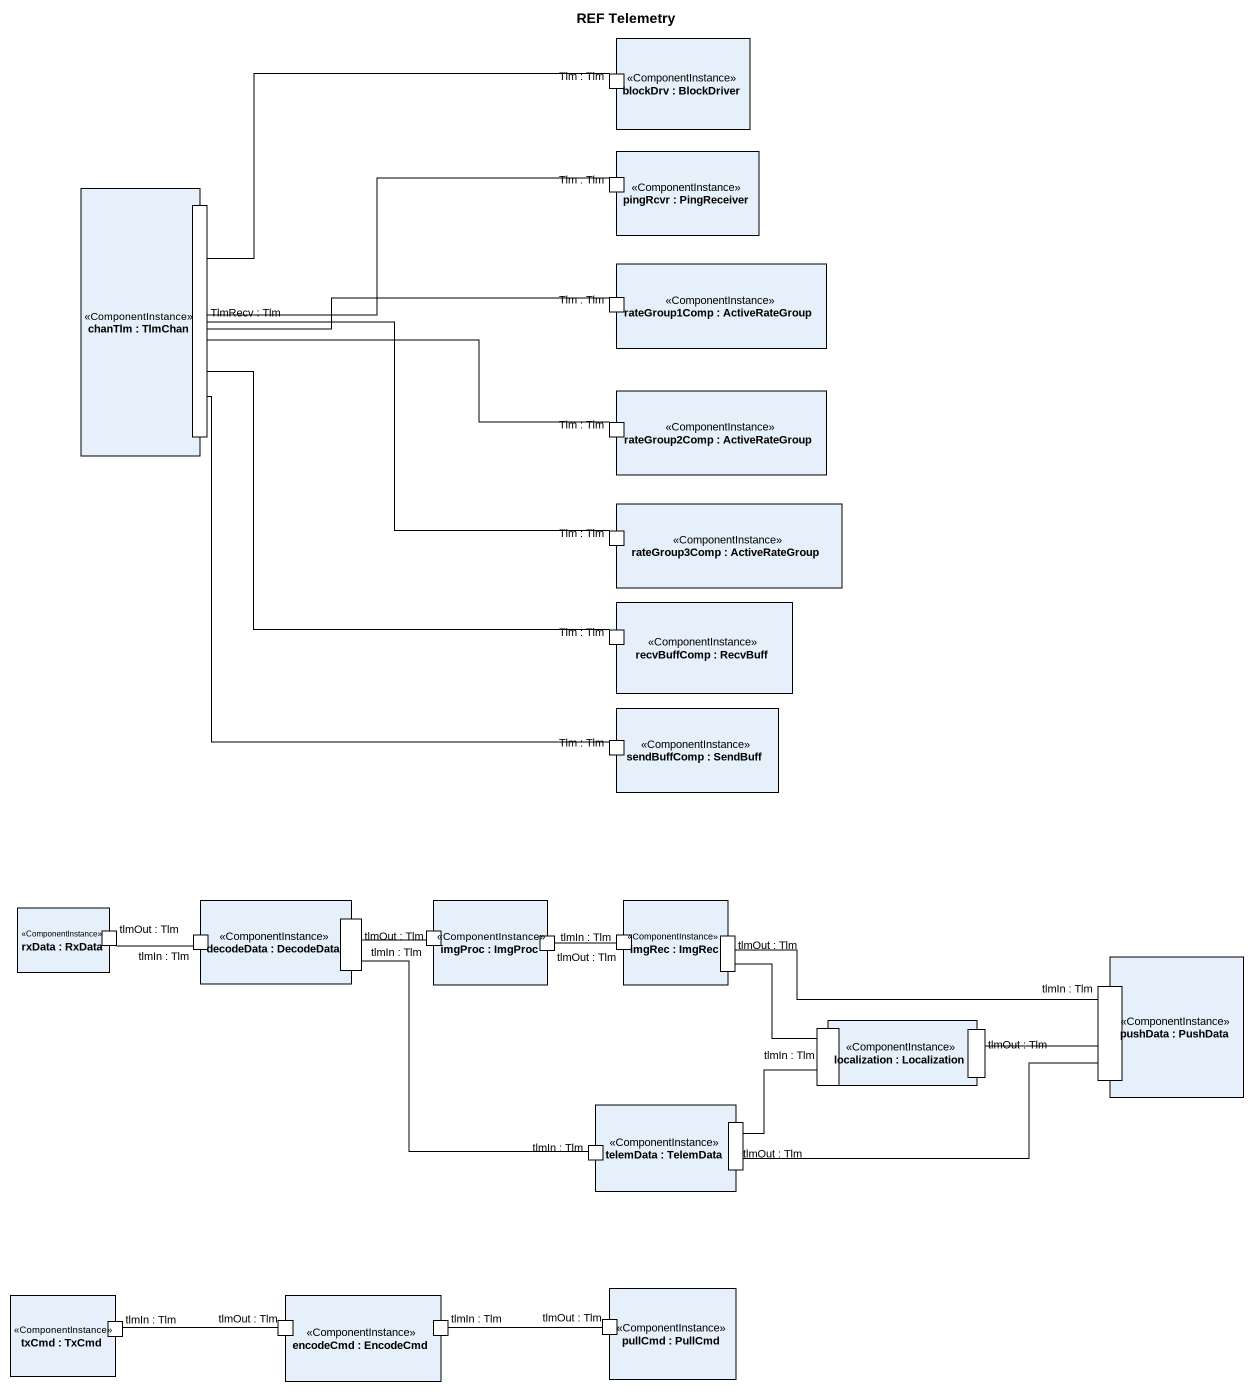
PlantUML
@startuml
title REF Telemetry
rectangle "blockDrv : BlockDriver" as blockDrv <<ComponentInstance>> {
  port "Tlm : Tlm" as Tlm_Tlm
}
rectangle "chanTlm : TlmChan" as chanTlm <<ComponentInstance>> {
  port "TlmRecv : Tlm" as TlmRecv_Tlm
}
rectangle "pingRcvr : PingReceiver" as pingRcvr <<ComponentInstance>> {
  port "Tlm : Tlm" as Tlm_Tlm_2
}
rectangle "rateGroup1Comp : ActiveRateGroup" as rateGroup1Comp <<ComponentInstance>> {
  port "Tlm : Tlm" as Tlm_Tlm_3
}
rectangle "rateGroup2Comp : ActiveRateGroup" as rateGroup2Comp <<ComponentInstance>> {
  port "Tlm : Tlm" as Tlm_Tlm_4
}
rectangle "rateGroup3Comp : ActiveRateGroup" as rateGroup3Comp <<ComponentInstance>> {
  port "Tlm : Tlm" as Tlm_Tlm_5
}
rectangle "recvBuffComp : RecvBuff" as recvBuffComp <<ComponentInstance>> {
  port "Tlm : Tlm" as Tlm_Tlm_6
}
rectangle "sendBuffComp : SendBuff" as sendBuffComp <<ComponentInstance>> {
  port "Tlm : Tlm" as Tlm_Tlm_7
}
rectangle "rxData : RxData" as rxData <<ComponentInstance>> {
  port "tlmOut : Tlm" as tlmOut_Tlm
}
rectangle "decodeData : DecodeData" as decodeData <<ComponentInstance>> {
  port "tlmIn : Tlm" as tlmIn_Tlm
  port "tlmOut : Tlm" as tlmOut_Tlm_2
}
rectangle "imgProc : ImgProc" as imgProc <<ComponentInstance>> {
  port "tlmIn : Tlm" as tlmIn_Tlm_2
  port "tlmOut : Tlm" as tlmOut_Tlm_3
}
rectangle "imgRec : ImgRec" as imgRec <<ComponentInstance>> {
  port "tlmIn : Tlm" as tlmIn_Tlm_3
  port "tlmOut : Tlm" as tlmOut_Tlm_4
}
rectangle "pushData : PushData" as pushData <<ComponentInstance>> {
  port "tlmIn : Tlm" as tlmIn_Tlm_4
}
rectangle "localization : Localization" as localization <<ComponentInstance>> {
  port "tlmIn : Tlm" as tlmIn_Tlm_5
  port "tlmOut : Tlm" as tlmOut_Tlm_5
}
rectangle "telemData : TelemData" as telemData <<ComponentInstance>> {
  port "tlmOut : Tlm" as tlmOut_Tlm_6
  port "tlmIn : Tlm" as tlmIn_Tlm_6
}
rectangle "txCmd : TxCmd" as txCmd <<ComponentInstance>> {
  port "tlmIn : Tlm" as tlmIn_Tlm_7
}
rectangle "encodeCmd : EncodeCmd" as encodeCmd <<ComponentInstance>> {
  port "tlmOut : Tlm" as tlmOut_Tlm_7
  port "tlmIn : Tlm" as tlmIn_Tlm_8
}
rectangle "pullCmd : PullCmd" as pullCmd <<ComponentInstance>> {
  port "tlmOut : Tlm" as tlmOut_Tlm_8
}
Tlm_Tlm -left- TlmRecv_Tlm
Tlm_Tlm_2 -left- TlmRecv_Tlm
Tlm_Tlm_3 -left- TlmRecv_Tlm
Tlm_Tlm_4 -left- TlmRecv_Tlm
Tlm_Tlm_5 -left- TlmRecv_Tlm
Tlm_Tlm_6 -up- TlmRecv_Tlm
Tlm_Tlm_7 -up- TlmRecv_Tlm
tlmOut_Tlm -right- tlmIn_Tlm
tlmOut_Tlm_2 -right- tlmIn_Tlm_2
tlmOut_Tlm_2 -- tlmIn_Tlm_6
tlmOut_Tlm_3 -right- tlmIn_Tlm_3
tlmOut_Tlm_4 -right- tlmIn_Tlm_4
tlmOut_Tlm_4 -- tlmIn_Tlm_5
tlmOut_Tlm_5 -right- tlmIn_Tlm_4
tlmOut_Tlm_6 -right- tlmIn_Tlm_4
tlmOut_Tlm_6 -up- tlmIn_Tlm_5
tlmOut_Tlm_7 -left- tlmIn_Tlm_7
tlmOut_Tlm_8 -left- tlmIn_Tlm_8
@enduml
